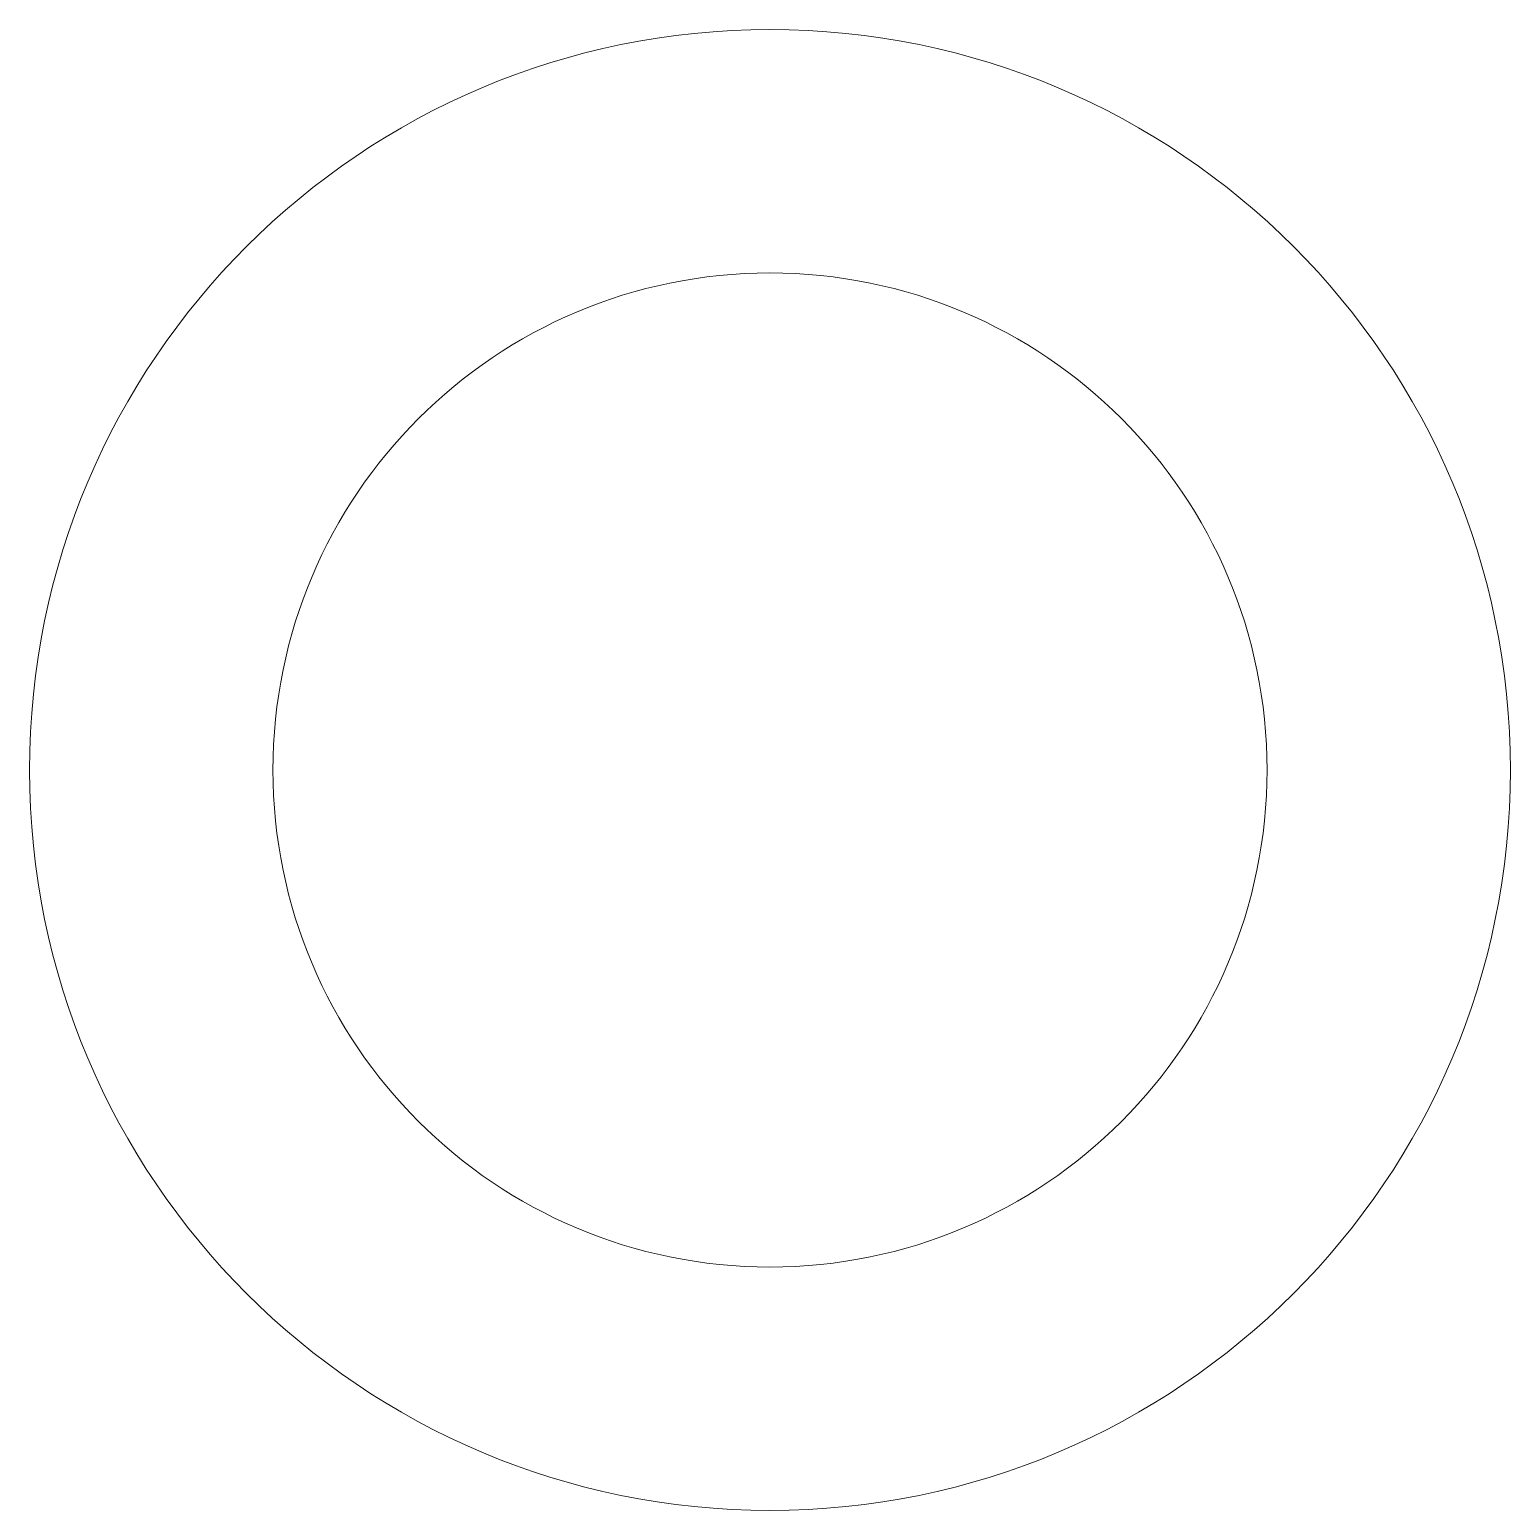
# Model space of a CAD drawing. Header units: millimetres. Extents: x 265.9 to 323.2, y 199.7 to 257.1.
import ezdxf

# ---------------------------------------------------------------- set-up
doc = ezdxf.new("R2010")
doc.units = ezdxf.units.MM

msp = doc.modelspace()

# ---------------------------------------------------------------- linework, layer by layer
at = {"color": 7, "linetype": 'Continuous', "lineweight": 15}
for radius in [28.675, 19.25]:
    msp.add_circle((294.546, 228.402), radius, dxfattribs=at)

doc.saveas('drawing.dxf')
